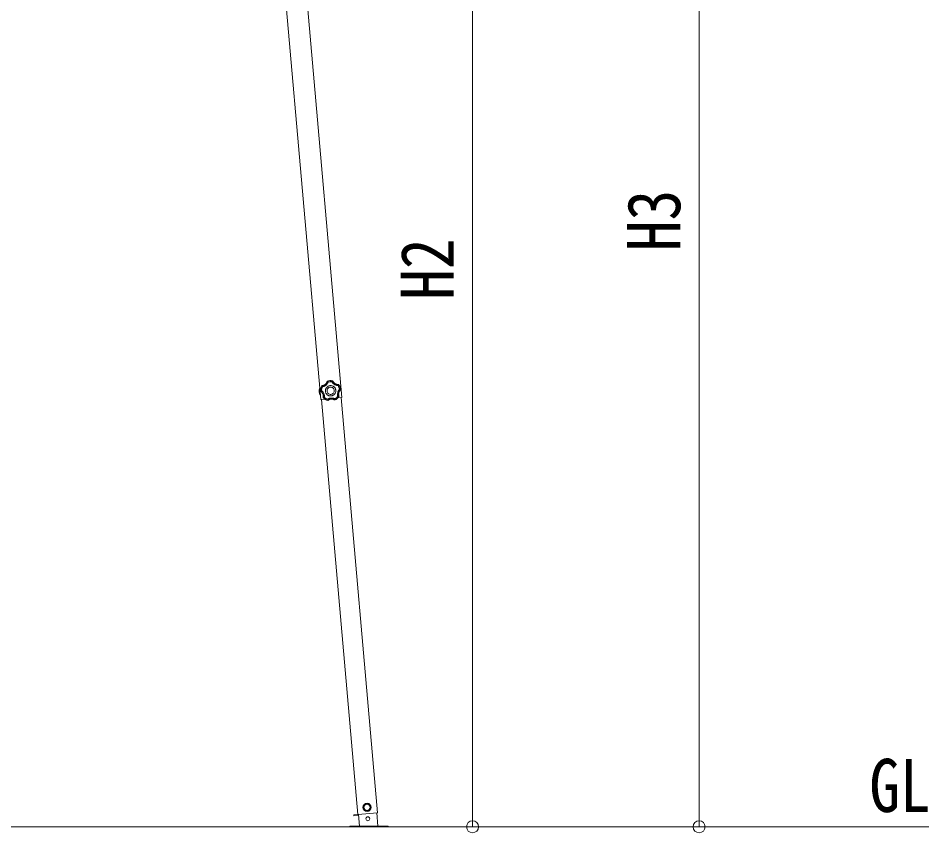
# Model space of a CAD drawing. Units: millimetres at full size; details may follow other scales. Extents: x -6988 to 7066, y -4877 to 4823.
# Drawn here: x -2813 to -928, y -955 to 732 of the extents above; entities that cross this region are included whole.
import ezdxf
from ezdxf.enums import TextEntityAlignment as Align

# ---------------------------------------------------------------- set-up
doc = ezdxf.new("R2010")
doc.units = ezdxf.units.MM
doc.header["$LTSCALE"] = 25
doc.header["$PDMODE"] = 32
doc.header["$PDSIZE"] = 25
for name, color, linetype, lineweight in [('0-0_0', 7, 'Continuous', 9), ('0-A_寸法', 6, 'Continuous', 9), ('1-7', 7, 'Continuous', 9)]:
    doc.layers.add(name, color=color, linetype=linetype, lineweight=lineweight)
doc.styles.add('ＭＳ ゴシック', font='')
doc.styles.get('ＭＳ ゴシック').set_extended_font_data('MS Gothic')

msp = doc.modelspace()

# ---------------------------------------------------------------- linework, layer by layer
at = {"layer": '0-0_0'}
msp.add_line((-4757.38, -942.17), (-927.83, -942.17), dxfattribs=at)
at = {"layer": '0-A_寸法'}
for p, q in [((-1403.48, -942.12), (-1403.48, 1867.38)), ((-1872.49, 1666.08), (-1872.49, -942.12)), ((-1872.49, -942.12), (-2201.32, -942.12)), ((-1403.48, -942.12), (-1872.49, -942.12))]:
    msp.add_line(p, q, dxfattribs=at)
for p in [(-1872.49, -942.12), (-1403.48, -942.12)]:
    msp.add_point(p, dxfattribs=at)
at = {"layer": '1-7', "color": 4}
for p, q in [((-2143.07, -53.41), (-2291.27, 1640.5)), ((-2186.9, -57.25), (-2335.1, 1636.66)), ((-2178.54, -56.52), (-2186.9, -57.25)), ((-2143.07, -53.41), (-2151.44, -54.15)), ((-2069.36, -913.15), (-2144.57, -53.55)), ((-2110.2, -916.73), (-2185.41, -57.12)), ((-2069.36, -913.15), (-2110.2, -916.73)), ((-2069.36, -913.15), (-2110.2, -916.72))]:
    msp.add_line(p, q, dxfattribs=at)
at = {"layer": '1-7'}
for p, q in [((-2162.44, -19.14), (-2162.25, -18.8)), ((-2161.9, -19.08), (-2162.25, -18.8)), ((-2161.89, -19.08), (-2162.25, -18.8)), ((-2189.58, -34.89), (-2188.87, -34.83)), ((-2189.58, -34.89), (-2189.01, -41.37)), ((-2188.87, -34.83), (-2187.73, -47.78)), ((-2184.31, -28.84), (-2184.69, -29.1)), ((-2184.31, -28.84), (-2184.69, -29.1)), ((-2184.42, -29.38), (-2184.69, -29.1)), ((-2184.04, -29.12), (-2184.42, -29.38)), ((-2184.04, -29.13), (-2184.42, -29.38)), ((-2184.31, -28.84), (-2184.04, -29.12)), ((-2173.34, -19.57), (-2173.65, -19.9)), ((-2173.34, -19.57), (-2173.65, -19.9)), ((-2173.42, -20.21), (-2173.65, -19.9)), ((-2173.1, -19.88), (-2173.42, -20.21)), ((-2173.11, -19.88), (-2173.42, -20.21)), ((-2173.34, -19.57), (-2173.11, -19.88)), ((-2162.08, -19.42), (-2162.44, -19.14)), ((-2162.08, -19.42), (-2162.44, -19.14)), ((-2161.9, -19.08), (-2162.08, -19.42)), ((-2150.32, -26.77), (-2150.1, -26.45)), ((-2149.91, -26.97), (-2150.32, -26.77)), ((-2149.91, -26.97), (-2150.32, -26.77)), ((-2149.69, -26.65), (-2150.1, -26.45)), ((-2149.69, -26.65), (-2150.1, -26.45)), ((-2149.69, -26.65), (-2149.91, -26.97)), ((-2146.07, -37.31), (-2145.91, -36.88)), ((-2146.06, -37.31), (-2145.91, -36.88)), ((-2145.68, -37.38), (-2146.06, -37.31)), ((-2145.91, -36.88), (-2145.52, -36.95)), ((-2145.68, -37.38), (-2145.52, -36.95)), ((-2145.68, -37.38), (-2145.52, -36.95)), ((-2188.44, -47.84), (-2189.01, -41.37)), ((-2188.44, -47.84), (-2187.73, -47.78)), ((-2187.38, -39.88), (-2187.01, -39.75)), ((-2187.38, -39.88), (-2187.16, -40.28)), ((-2187.38, -39.88), (-2187.16, -40.28)), ((-2186.79, -40.16), (-2187.16, -40.28)), ((-2187.01, -39.75), (-2186.79, -40.16)), ((-2187.01, -39.75), (-2186.79, -40.16)), ((-2181.95, -53.18), (-2181.6, -53.01)), ((-2181.95, -53.18), (-2181.83, -53.62)), ((-2181.95, -53.18), (-2181.83, -53.62)), ((-2181.47, -53.45), (-2181.83, -53.62)), ((-2181.6, -53.01), (-2181.47, -53.45)), ((-2181.6, -53.01), (-2181.47, -53.45)), ((-2149.48, -51.21), (-2149.42, -50.76)), ((-2149.48, -51.21), (-2149.42, -50.76)), ((-2149.11, -51.33), (-2149.48, -51.21)), ((-2149.42, -50.76), (-2149.05, -50.88)), ((-2149.11, -51.33), (-2149.05, -50.88)), ((-2149.11, -51.33), (-2149.05, -50.88)), ((-2172.41, -59.12), (-2171.96, -59.03)), ((-2172.41, -59.12), (-2171.96, -59.03)), ((-2172.4, -59.5), (-2172.41, -59.12)), ((-2172.4, -59.5), (-2171.95, -59.42)), ((-2172.4, -59.5), (-2171.95, -59.42)), ((-2171.96, -59.03), (-2171.95, -59.42)), ((-2158.13, -58.07), (-2157.67, -58.09)), ((-2158.08, -58.45), (-2158.13, -58.07)), ((-2158.13, -58.07), (-2157.67, -58.09)), ((-2158.08, -58.45), (-2157.62, -58.47)), ((-2158.08, -58.45), (-2157.62, -58.47)), ((-2157.67, -58.09), (-2157.62, -58.47)), ((-2118.64, -917.76), (-2108.78, -916.9)), ((-2118.64, -917.76), (-2118.47, -919.75)), ((-2108.61, -918.89), (-2118.47, -919.75)), ((-2110.2, -916.73), (-2069.36, -913.15)), ((-2108.81, -916.6), (-2106.66, -941.1)), ((-2068.32, -941.1), (-2070.75, -913.27)), ((-2046.97, -941.11), (-2126.97, -941.11)), ((-2126.97, -942.11), (-2126.97, -941.11)), ((-2126.96, -942.11), (-2126.96, -941.11)), ((-2046.97, -942.11), (-2046.97, -941.11))]:
    msp.add_line(p, q, dxfattribs=at)
for points in [[(-2162.25, -18.79), (-2165.04, -18.43), (-2167.85, -18.44), (-2170.62, -18.82), (-2173.34, -19.57)], [(-2162.25, -18.8), (-2165.04, -18.43), (-2167.85, -18.44), (-2170.62, -18.82), (-2173.34, -19.57)], [(-2162.44, -19.14), (-2165.13, -18.79), (-2167.82, -18.81), (-2170.49, -19.17), (-2173.1, -19.88)], [(-2184.69, -29.1), (-2185.9, -31.64), (-2186.76, -34.31), (-2187.26, -37.06), (-2187.38, -39.88)], [(-2184.69, -29.1), (-2185.9, -31.64), (-2186.76, -34.31), (-2187.25, -37.06), (-2187.38, -39.88)], [(-2184.42, -29.38), (-2185.58, -31.83), (-2186.4, -34.4), (-2186.88, -37.05), (-2187.01, -39.75)], [(-2184.42, -29.38), (-2184.41, -29.39), (-2184.4, -29.41), (-2184.38, -29.44), (-2184.35, -29.47), (-2184.31, -29.52), (-2184.27, -29.57), (-2184.22, -29.63), (-2184.16, -29.69), (-2184.1, -29.76), (-2184.04, -29.84), (-2183.96, -29.94), (-2183.8, -30.11), (-2183.64, -30.31), (-2183.5, -30.47), (-2183.4, -30.57), (-2183.31, -30.68), (-2183.21, -30.79), (-2183.11, -30.89), (-2183.02, -31), (-2184.46, -34.88), (-2185, -38.98)], [(-2173.65, -19.9), (-2173.86, -20.54), (-2174.1, -21.17), (-2174.33, -21.71), (-2174.48, -22.01), (-2174.63, -22.31), (-2174.8, -22.6), (-2174.97, -22.89), (-2175.15, -23.18), (-2175.77, -24.06), (-2176.64, -25.07), (-2177.62, -25.99), (-2178.69, -26.79), (-2179.84, -27.47), (-2180.82, -27.94), (-2181.13, -28.06), (-2181.45, -28.18), (-2181.76, -28.29), (-2182.09, -28.39), (-2182.41, -28.48), (-2182.98, -28.62), (-2183.64, -28.75), (-2184.31, -28.84)], [(-2184.04, -29.12), (-2183.38, -29.03), (-2182.73, -28.91), (-2182.16, -28.76), (-2181.84, -28.67), (-2181.52, -28.57), (-2181.21, -28.47), (-2180.9, -28.35), (-2180.59, -28.23), (-2180.09, -28), (-2179.51, -27.71), (-2178.94, -27.38), (-2178.63, -27.19), (-2178.35, -27.01), (-2178.08, -26.82), (-2177.82, -26.62), (-2177.56, -26.41), (-2177.05, -25.98), (-2176.12, -25.05), (-2175.3, -24.03), (-2174.76, -23.23), (-2174.43, -22.65), (-2174.13, -22.07), (-2173.86, -21.46), (-2173.63, -20.85), (-2173.42, -20.21)], [(-2184.04, -29.13), (-2184.03, -29.14), (-2184.02, -29.16), (-2184.01, -29.19), (-2183.99, -29.23), (-2183.96, -29.28), (-2183.93, -29.34), (-2183.9, -29.41), (-2183.86, -29.48), (-2183.81, -29.57), (-2183.77, -29.65), (-2183.71, -29.76), (-2183.6, -29.97), (-2183.47, -30.2), (-2183.37, -30.38), (-2183.3, -30.5), (-2183.23, -30.62), (-2183.16, -30.75), (-2183.09, -30.88), (-2183.02, -31)], [(-2173.42, -20.21), (-2173.39, -20.24), (-2173.31, -20.3), (-2173.2, -20.38), (-2173.05, -20.5), (-2172.88, -20.63), (-2172.68, -20.79), (-2172.46, -20.96), (-2172.23, -21.15), (-2171.99, -21.35), (-2171.75, -21.55), (-2172, -22.2), (-2172.28, -22.84), (-2172.55, -23.39), (-2172.72, -23.7), (-2172.89, -24), (-2173.07, -24.3), (-2173.26, -24.59), (-2173.45, -24.88), (-2174.07, -25.72), (-2174.98, -26.76), (-2175.98, -27.71), (-2176.34, -28), (-2176.62, -28.22), (-2176.9, -28.43), (-2177.18, -28.63), (-2177.47, -28.82), (-2177.85, -29.07), (-2178.45, -29.41), (-2179.06, -29.73), (-2179.69, -30.02), (-2180.33, -30.28), (-2180.98, -30.5), (-2181.65, -30.7), (-2182.33, -30.87), (-2183.02, -31)], [(-2155.61, -38.63), (-2155.75, -37.54), (-2155.98, -36.48), (-2156.32, -35.46), (-2156.75, -34.5), (-2157.27, -33.59), (-2157.87, -32.74), (-2158.55, -31.95), (-2159.3, -31.24), (-2160.11, -30.6), (-2160.99, -30.03), (-2161.91, -29.56), (-2162.88, -29.17), (-2163.9, -28.88), (-2164.95, -28.68), (-2166.03, -28.59), (-2167.14, -28.62), (-2168.23, -28.75), (-2169.29, -28.99), (-2170.3, -29.32), (-2171.27, -29.76), (-2172.18, -30.27), (-2173.03, -30.88), (-2173.81, -31.55), (-2174.53, -32.3), (-2175.17, -33.12), (-2175.73, -33.99), (-2176.21, -34.91), (-2176.6, -35.89), (-2176.89, -36.9), (-2177.09, -37.95), (-2177.17, -39.03), (-2177.15, -40.14), (-2177.02, -41.24), (-2176.78, -42.29), (-2176.44, -43.31), (-2176.01, -44.27), (-2175.49, -45.18), (-2174.89, -46.03), (-2174.21, -46.82)], [(-2173.1, -19.88), (-2173.08, -19.92), (-2173.01, -19.99), (-2172.92, -20.1), (-2172.8, -20.24), (-2172.66, -20.41), (-2172.5, -20.61), (-2172.32, -20.82), (-2172.14, -21.06), (-2171.95, -21.3), (-2171.75, -21.55)], [(-2163.55, -20.98), (-2167.68, -20.8), (-2171.75, -21.55)], [(-2162.44, -19.14), (-2162.46, -19.17), (-2162.52, -19.25), (-2162.59, -19.38), (-2162.69, -19.53), (-2162.81, -19.72), (-2162.94, -19.94), (-2163.08, -20.18), (-2163.24, -20.43), (-2163.39, -20.7), (-2163.55, -20.98)], [(-2162.08, -19.42), (-2162.11, -19.45), (-2162.18, -19.52), (-2162.28, -19.62), (-2162.41, -19.75), (-2162.56, -19.91), (-2162.74, -20.09), (-2162.93, -20.29), (-2163.13, -20.51), (-2163.34, -20.74), (-2163.55, -20.98)], [(-2150.32, -26.77), (-2150.34, -26.81), (-2150.37, -26.9), (-2150.42, -27.03), (-2150.48, -27.21), (-2150.55, -27.42), (-2150.64, -27.65), (-2150.74, -27.91), (-2150.84, -28.19), (-2150.96, -28.48), (-2151.08, -28.77), (-2151.78, -28.73), (-2152.48, -28.66), (-2153.18, -28.56), (-2153.87, -28.42), (-2154.55, -28.25), (-2155.55, -27.93), (-2156.83, -27.4), (-2158.07, -26.75), (-2158.59, -26.43), (-2158.88, -26.23), (-2159.17, -26.03), (-2159.45, -25.82), (-2159.73, -25.61), (-2160.06, -25.33), (-2160.59, -24.87), (-2161.08, -24.38), (-2161.56, -23.87), (-2162.01, -23.33), (-2162.44, -22.77), (-2162.84, -22.19), (-2163.21, -21.59), (-2163.55, -20.98)], [(-2162.08, -19.42), (-2161.79, -20.02), (-2161.47, -20.6), (-2161.12, -21.16), (-2160.73, -21.7), (-2160.33, -22.23), (-2159.89, -22.72), (-2159.43, -23.2), (-2158.95, -23.64), (-2158.62, -23.93), (-2158.36, -24.13), (-2158.1, -24.33), (-2157.83, -24.53), (-2157.55, -24.71), (-2157.18, -24.95), (-2156.02, -25.57), (-2154.81, -26.07), (-2153.86, -26.36), (-2153.54, -26.44), (-2153.21, -26.51), (-2152.89, -26.57), (-2152.56, -26.63), (-2152.23, -26.67), (-2151.65, -26.73), (-2150.99, -26.77), (-2150.32, -26.77)], [(-2150.1, -26.45), (-2150.77, -26.45), (-2151.44, -26.42), (-2152.03, -26.36), (-2152.36, -26.31), (-2152.69, -26.26), (-2153.02, -26.2), (-2153.35, -26.12), (-2153.67, -26.04), (-2154.71, -25.72), (-2155.94, -25.2), (-2157.11, -24.55), (-2158.21, -23.79), (-2159.21, -22.91), (-2159.96, -22.12), (-2160.17, -21.86), (-2160.38, -21.6), (-2160.58, -21.33), (-2160.78, -21.05), (-2160.97, -20.78), (-2161.28, -20.28), (-2161.6, -19.69), (-2161.89, -19.08)], [(-2149.42, -50.76), (-2149.46, -50.76), (-2149.56, -50.76), (-2149.7, -50.75), (-2149.88, -50.75), (-2150.11, -50.74), (-2150.36, -50.73), (-2150.63, -50.72), (-2150.93, -50.7), (-2151.24, -50.68), (-2151.56, -50.66), (-2151.74, -49.98), (-2151.89, -49.29), (-2152, -48.6), (-2152.08, -47.9), (-2152.13, -47.2), (-2152.14, -46.15), (-2152.04, -44.76), (-2151.8, -43.39), (-2151.65, -42.8), (-2151.55, -42.46), (-2151.45, -42.12), (-2151.34, -41.79), (-2151.22, -41.46), (-2151.06, -41.05), (-2150.78, -40.41), (-2150.47, -39.79), (-2150.13, -39.18), (-2149.76, -38.58), (-2149.36, -38.01), (-2148.93, -37.45), (-2148.48, -36.91), (-2148, -36.39)], [(-2149.91, -26.97), (-2149.93, -27), (-2149.98, -27.09), (-2150.06, -27.21), (-2150.16, -27.37), (-2150.28, -27.55), (-2150.41, -27.77), (-2150.56, -28), (-2150.73, -28.25), (-2150.9, -28.51), (-2151.08, -28.77)], [(-2148, -36.39), (-2149.11, -32.41), (-2151.08, -28.77)], [(-2146.06, -37.31), (-2146.54, -37.77), (-2147, -38.25), (-2147.42, -38.76), (-2147.82, -39.29), (-2148.19, -39.84), (-2148.53, -40.41), (-2148.84, -40.99), (-2149.11, -41.59), (-2149.28, -41.99), (-2149.4, -42.3), (-2149.51, -42.61), (-2149.61, -42.93), (-2149.7, -43.25), (-2149.81, -43.68), (-2150.04, -44.97), (-2150.14, -46.28), (-2150.12, -47.27), (-2150.1, -47.6), (-2150.07, -47.93), (-2150.03, -48.26), (-2149.98, -48.59), (-2149.92, -48.91), (-2149.8, -49.49), (-2149.62, -50.13), (-2149.42, -50.76)], [(-2145.91, -36.88), (-2146.41, -34.22), (-2147.26, -31.66), (-2148.43, -29.23), (-2149.91, -26.97)], [(-2149.05, -50.88), (-2149.26, -50.24), (-2149.43, -49.59), (-2149.56, -49.02), (-2149.62, -48.69), (-2149.67, -48.35), (-2149.71, -48.02), (-2149.74, -47.68), (-2149.76, -47.35), (-2149.78, -46.26), (-2149.67, -44.94), (-2149.41, -43.62), (-2149.02, -42.34), (-2148.5, -41.12), (-2147.97, -40.16), (-2147.8, -39.88), (-2147.61, -39.6), (-2147.42, -39.32), (-2147.22, -39.05), (-2147.01, -38.79), (-2146.63, -38.34), (-2146.17, -37.85), (-2145.68, -37.38)], [(-2145.52, -36.95), (-2146.04, -34.18), (-2146.91, -31.52), (-2148.13, -29), (-2149.69, -26.65)], [(-2145.52, -36.95), (-2146.04, -34.18), (-2146.91, -31.52), (-2148.13, -29), (-2149.69, -26.65)], [(-2145.91, -36.88), (-2145.95, -36.87), (-2146.04, -36.84), (-2146.18, -36.81), (-2146.36, -36.76), (-2146.58, -36.71), (-2146.82, -36.65), (-2147.09, -36.59), (-2147.38, -36.52), (-2147.69, -36.46), (-2148, -36.39)], [(-2146.07, -37.31), (-2146.1, -37.29), (-2146.19, -37.25), (-2146.32, -37.18), (-2146.48, -37.1), (-2146.68, -37), (-2146.91, -36.89), (-2147.16, -36.77), (-2147.43, -36.65), (-2147.71, -36.52), (-2148, -36.39)], [(-2187.16, -40.28), (-2186.61, -40.67), (-2186.09, -41.09), (-2185.65, -41.48), (-2185.41, -41.72), (-2185.18, -41.96), (-2184.95, -42.2), (-2184.72, -42.45), (-2184.51, -42.71), (-2183.86, -43.58), (-2183.17, -44.72), (-2182.6, -45.94), (-2182.17, -47.2), (-2181.87, -48.5), (-2181.73, -49.58), (-2181.71, -49.91), (-2181.69, -50.25), (-2181.69, -50.59), (-2181.69, -50.92), (-2181.7, -51.26), (-2181.75, -51.84), (-2181.83, -52.51), (-2181.95, -53.18)], [(-2187.01, -39.75), (-2186.97, -39.74), (-2186.88, -39.7), (-2186.75, -39.64), (-2186.57, -39.57), (-2186.37, -39.49), (-2186.13, -39.4), (-2185.87, -39.3), (-2185.59, -39.19), (-2185.3, -39.09), (-2185, -38.98)], [(-2186.79, -40.16), (-2186.76, -40.13), (-2186.68, -40.08), (-2186.56, -39.99), (-2186.41, -39.89), (-2186.23, -39.77), (-2186.02, -39.63), (-2185.78, -39.47), (-2185.54, -39.31), (-2185.27, -39.15), (-2185, -38.98), (-2184.46, -39.42), (-2183.94, -39.88), (-2183.5, -40.31), (-2183.26, -40.56), (-2183.03, -40.82), (-2182.8, -41.08), (-2182.57, -41.35), (-2182.36, -41.63), (-2181.75, -42.47), (-2181.05, -43.66), (-2180.46, -44.91), (-2180.29, -45.34), (-2180.17, -45.67), (-2180.05, -46), (-2179.95, -46.33), (-2179.85, -46.66), (-2179.74, -47.11), (-2179.6, -47.78), (-2179.48, -48.46), (-2179.4, -49.14), (-2179.36, -49.83), (-2179.34, -50.53), (-2179.36, -51.22), (-2179.41, -51.92), (-2179.5, -52.61)], [(-2181.6, -53.01), (-2181.48, -52.35), (-2181.4, -51.7), (-2181.36, -51.11), (-2181.35, -50.77), (-2181.34, -50.44), (-2181.35, -50.11), (-2181.36, -49.78), (-2181.39, -49.45), (-2181.44, -48.91), (-2181.54, -48.26), (-2181.68, -47.62), (-2181.77, -47.26), (-2181.86, -46.95), (-2181.95, -46.63), (-2182.06, -46.32), (-2182.18, -46), (-2182.43, -45.39), (-2183.03, -44.22), (-2183.74, -43.12), (-2184.34, -42.36), (-2184.78, -41.87), (-2185.25, -41.4), (-2185.74, -40.96), (-2186.25, -40.55), (-2186.79, -40.16)], [(-2181.83, -53.62), (-2179.78, -55.56), (-2177.51, -57.2), (-2175.04, -58.52), (-2172.4, -59.51)], [(-2181.83, -53.62), (-2179.78, -55.55), (-2177.51, -57.19), (-2175.04, -58.52), (-2172.4, -59.5)], [(-2181.6, -53.01), (-2181.55, -53), (-2181.46, -52.99), (-2181.32, -52.96), (-2181.14, -52.93), (-2180.92, -52.9), (-2180.67, -52.85), (-2180.4, -52.8), (-2180.11, -52.74), (-2179.81, -52.68), (-2179.5, -52.61)], [(-2181.47, -53.45), (-2181.43, -53.43), (-2181.34, -53.4), (-2181.21, -53.35), (-2181.04, -53.28), (-2180.83, -53.19), (-2180.6, -53.1), (-2180.34, -52.99), (-2180.07, -52.87), (-2179.79, -52.74), (-2179.5, -52.61)], [(-2181.47, -53.45), (-2179.5, -55.31), (-2177.31, -56.88), (-2174.94, -58.16), (-2172.41, -59.12)], [(-2179.5, -52.61), (-2176.25, -55.18), (-2172.52, -56.97)], [(-2174.21, -46.82), (-2173.47, -47.53), (-2172.65, -48.18), (-2171.78, -48.74), (-2170.85, -49.22), (-2169.88, -49.6), (-2168.87, -49.9), (-2167.82, -50.09), (-2166.73, -50.18), (-2165.63, -50.16), (-2164.53, -50.02), (-2163.47, -49.79), (-2162.46, -49.45), (-2161.5, -49.02), (-2160.59, -48.5), (-2159.74, -47.9), (-2158.95, -47.22), (-2158.23, -46.47), (-2157.59, -45.66), (-2157.03, -44.78), (-2156.55, -43.86), (-2156.17, -42.88), (-2155.87, -41.87), (-2155.68, -40.82), (-2155.59, -39.74), (-2155.61, -38.63)], [(-2171.96, -59.03), (-2171.97, -58.99), (-2172, -58.9), (-2172.04, -58.76), (-2172.09, -58.59), (-2172.15, -58.37), (-2172.22, -58.13), (-2172.29, -57.87), (-2172.37, -57.58), (-2172.45, -57.28), (-2172.52, -56.97), (-2171.93, -56.59), (-2171.32, -56.23), (-2170.7, -55.91), (-2170.06, -55.62), (-2169.41, -55.35), (-2168.41, -55.02), (-2167.06, -54.69), (-2165.69, -54.5), (-2165.07, -54.45), (-2164.72, -54.44), (-2164.37, -54.43), (-2164.02, -54.43), (-2163.67, -54.45), (-2163.23, -54.47), (-2162.54, -54.54), (-2161.85, -54.64), (-2161.16, -54.78), (-2160.48, -54.95), (-2159.81, -55.15), (-2159.15, -55.38), (-2158.49, -55.65), (-2157.85, -55.95)], [(-2158.13, -58.07), (-2158.72, -57.75), (-2159.32, -57.47), (-2159.93, -57.23), (-2160.56, -57.01), (-2161.2, -56.83), (-2161.84, -56.68), (-2162.49, -56.57), (-2163.14, -56.49), (-2163.58, -56.46), (-2163.91, -56.44), (-2164.24, -56.43), (-2164.57, -56.44), (-2164.9, -56.45), (-2165.34, -56.48), (-2166.65, -56.65), (-2167.92, -56.96), (-2168.85, -57.29), (-2169.16, -57.41), (-2169.47, -57.54), (-2169.77, -57.68), (-2170.06, -57.83), (-2170.36, -57.99), (-2170.86, -58.28), (-2171.42, -58.64), (-2171.96, -59.03)], [(-2158.13, -58.07), (-2158.12, -58.02), (-2158.11, -57.93), (-2158.08, -57.79), (-2158.06, -57.61), (-2158.03, -57.39), (-2157.99, -57.14), (-2157.96, -56.86), (-2157.92, -56.57), (-2157.89, -56.26), (-2157.85, -55.95)], [(-2157.85, -55.95), (-2154.41, -53.66), (-2151.56, -50.66)], [(-2157.67, -58.09), (-2157.67, -58.04), (-2157.68, -57.95), (-2157.69, -57.8), (-2157.7, -57.62), (-2157.72, -57.39), (-2157.74, -57.14), (-2157.76, -56.87), (-2157.79, -56.57), (-2157.82, -56.26), (-2157.85, -55.95)], [(-2157.67, -58.09), (-2155.3, -56.78), (-2153.12, -55.19), (-2151.17, -53.33), (-2149.48, -51.21)], [(-2157.62, -58.47), (-2155.15, -57.13), (-2152.88, -55.47), (-2150.86, -53.53), (-2149.11, -51.33)], [(-2157.62, -58.47), (-2155.15, -57.13), (-2152.88, -55.47), (-2150.86, -53.53), (-2149.11, -51.33)], [(-2149.48, -51.21), (-2149.52, -51.2), (-2149.62, -51.18), (-2149.76, -51.15), (-2149.94, -51.1), (-2150.15, -51.05), (-2150.4, -50.98), (-2150.67, -50.91), (-2150.95, -50.83), (-2151.25, -50.75), (-2151.56, -50.66)], [(-2172.41, -59.12), (-2172.41, -59.07), (-2172.42, -58.98), (-2172.43, -58.83), (-2172.44, -58.65), (-2172.46, -58.42), (-2172.47, -58.17), (-2172.49, -57.9), (-2172.5, -57.6), (-2172.51, -57.29), (-2172.52, -56.97)], [(-2171.95, -59.42), (-2171.41, -59.02), (-2170.85, -58.66), (-2170.34, -58.36), (-2170.05, -58.2), (-2169.75, -58.05), (-2169.44, -57.91), (-2169.13, -57.78), (-2168.82, -57.65), (-2167.79, -57.3), (-2166.5, -57), (-2165.17, -56.83), (-2163.83, -56.81), (-2162.5, -56.93), (-2161.43, -57.13), (-2161.11, -57.21), (-2160.78, -57.3), (-2160.46, -57.4), (-2160.14, -57.51), (-2159.83, -57.63), (-2159.28, -57.85), (-2158.67, -58.13), (-2158.08, -58.45)], [(-2126.96, -941.11), (-2046.97, -941.11), (-2046.97, -942.11)]]:
    msp.add_lwpolyline(points, dxfattribs=at)
for points in [[(-2158.9, -38.86), (-2159.16, -37.36), (-2159.69, -35.99), (-2160.47, -34.77), (-2161.46, -33.72), (-2162.63, -32.89), (-2163.95, -32.29), (-2165.39, -31.95), (-2166.91, -31.9), (-2168.4, -32.16), (-2169.78, -32.69), (-2171, -33.47), (-2172.05, -34.46), (-2172.88, -35.64), (-2173.48, -36.95), (-2173.82, -38.39), (-2173.87, -39.91), (-2173.61, -41.41), (-2173.08, -42.78), (-2172.3, -44), (-2171.3, -45.05), (-2170.13, -45.89), (-2168.81, -46.49), (-2167.38, -46.82), (-2165.86, -46.87), (-2164.36, -46.61), (-2162.99, -46.08), (-2161.76, -45.3), (-2160.72, -44.31), (-2159.88, -43.14), (-2159.28, -41.82), (-2158.94, -40.38)], [(-2091.57, -894.5), (-2097.72, -898.81), (-2097.06, -906.29), (-2090.26, -909.46), (-2084.11, -905.15), (-2084.77, -897.68)]]:
    msp.add_lwpolyline(points, close=True, dxfattribs=at)
for centre, radius in [((-2090.92, -901.98), 8.5), ((-2090.92, -901.98), 7.7), ((-2090.92, -901.98), 6.5), ((-2089.26, -925.53), 4)]:
    msp.add_circle(centre, radius, dxfattribs=at)
msp.add_arc((-2170.17, -39.72), 20, 166.03443, 203.96557, dxfattribs=at)

# ---------------------------------------------------------------- texts
at = {"layer": '0-0_0', "style": 'ＭＳ ゴシック', "width": 0.85}
msp.add_text('GL', height=110, dxfattribs=at).set_placement((-1050.98, -944.56), align=Align.BOTTOM_LEFT)
at = {"layer": '0-A_寸法', "color": 7, "style": 'ＭＳ ゴシック', "width": 0.85}
for s, p in [('H3', (-1409.48, 249.63)), ('H2', (-1878.49, 148.98))]:
    msp.add_text(s, height=110, rotation=90, dxfattribs=at).set_placement(p, align=Align.BOTTOM_LEFT)

doc.saveas('drawing.dxf')
